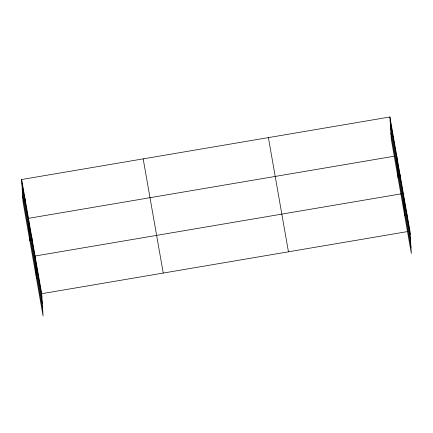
<?xml version="1.0" encoding="UTF-8"?>
<svg xmlns="http://www.w3.org/2000/svg" width="433" height="433" viewBox="0 0 433 433"><rect width="100%" height="100%" fill="white"/><g stroke="black" fill="none" stroke-linecap="round" stroke-linejoin="round"><path stroke-width="0.65" d="M21.65 179.511L41.714 293.698L43.084 316.025L23.014 201.838L21.65 179.511L389.916 116.975L409.986 231.162L411.35 253.489L391.286 139.302L389.916 116.975M394.761 156.134L28.475 218.335L29.839 240.661M401.38 193.816L35.095 256.017L36.459 278.343M41.714 293.698L407.345 231.612M390.128 120.385L410.192 234.572M390.506 126.625L410.576 240.813M390.902 133.061L410.966 247.248M268.39 137.613L288.454 251.8M143.177 158.873L163.246 273.061M21.861 182.921L41.925 297.103M22.24 189.161L42.304 303.349M22.635 195.597L42.699 309.779M406.674 212.322L406.879 215.731M403.361 193.481L404.731 215.807M400.054 174.64L400.26 178.05M396.742 155.799L398.106 178.125M393.332 136.39L393.537 139.794M38.407 274.858L38.613 278.262M31.782 237.176L31.993 240.586M25.06 198.92L25.271 202.33"/></g></svg>
